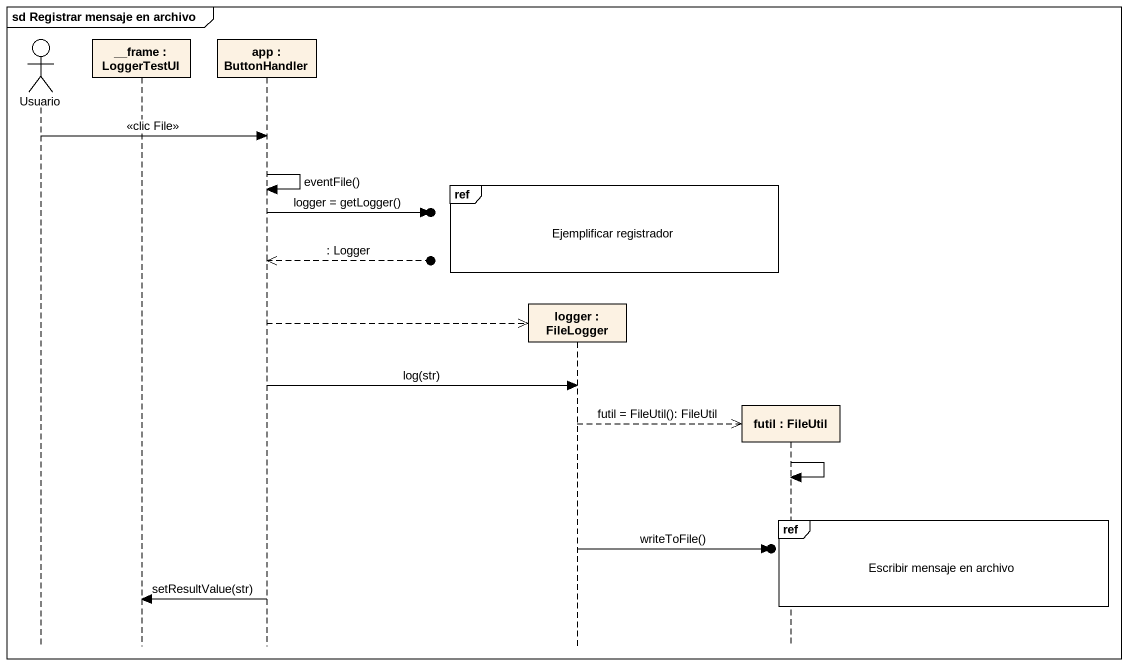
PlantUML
@startuml
mainframe sd Registrar mensaje en archivo
hide footbox
actor Usuario
participant "__frame : LoggerTestUI" as frame_
participant "app : ButtonHandler" as app
participant "logger : FileLogger" as logger
participant "futil : FileUtil" as futil

Usuario -> app : <<clic File>>
app -> app : eventFile()
ref over logger : Ejemplificar registrador
app ->o] : logger = getLogger()
app <<--o] : : Logger
app -->> logger **
app -> logger : log(str)
logger -->> futil ** : futil = FileUtil(): FileUtil
futil -> futil
ref over futil : Escribir mensaje en archivo
logger ->o] : writeToFile()
app -> frame_ : setResultValue(str)
@enduml
